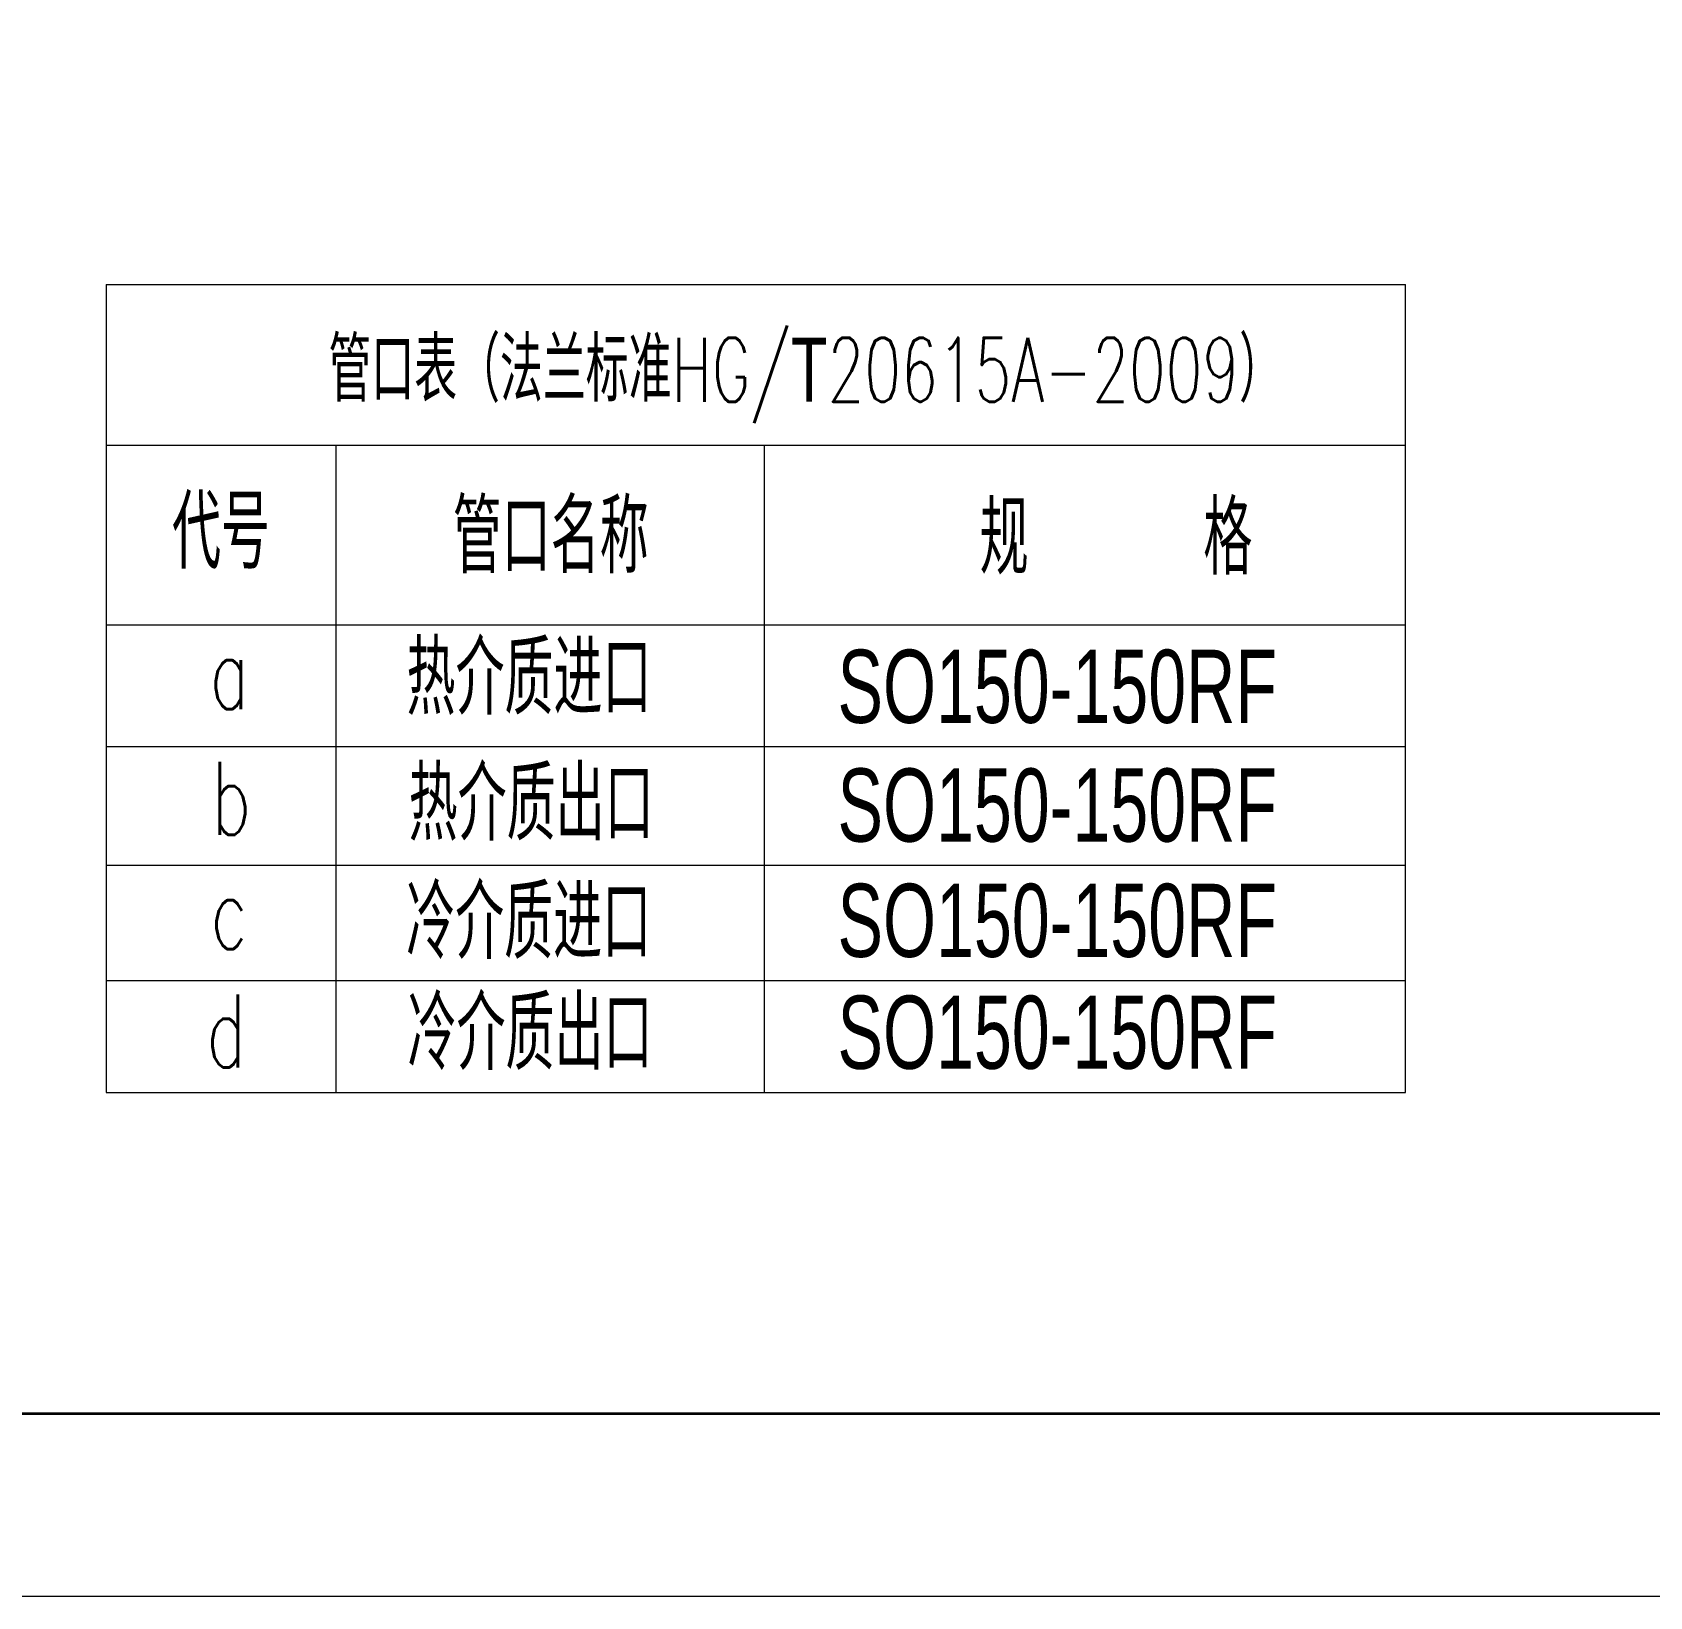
# Model space of a CAD drawing. Header units: millimetres. Extents: x -394 to 6212, y -2458 to 809.
# Drawn here: x 5014.5 to 5102.9, y -2457.7 to -2372.2 of the extents above; entities that cross this region are included whole.
import ezdxf

# ---------------------------------------------------------------- set-up
doc = ezdxf.new("R2010")
doc.units = ezdxf.units.MM
doc.layers.add('1', color=1, linetype='Continuous', lineweight=18, true_color=0xff0000)
doc.layers.add('2', color=2, linetype='Continuous', lineweight=18, true_color=0xffff00)
doc.layers.add('粗实线层', color=7, linetype='Continuous', lineweight=35)
doc.styles.add('HZ', font='txt.shx', dxfattribs={"width": 0.67, "bigfont": 'hztxt.shx'})
doc.styles.add('标准', font='', dxfattribs={"width": 0.667})
doc.styles.get('标准').set_extended_font_data('宋体')

msp = doc.modelspace()

# ---------------------------------------------------------------- linework, layer by layer
at = {"layer": '1'}
for p, q in [((5018.50767, -2385.99143), (5089.55836, -2385.99143)), ((5018.50767, -2385.99143), (5018.50767, -2430.16956)), ((5089.55836, -2430.16956), (5089.55836, -2385.99143)), ((5018.50767, -2430.16956), (5089.55836, -2430.16956))]:
    msp.add_line(p, q, dxfattribs=at)
at = {"layer": '2'}
for p, q in [((5018.50767, -2394.77392), (5089.55836, -2394.77392)), ((5031.07682, -2430.16956), (5031.07682, -2394.77392)), ((5054.50342, -2430.16956), (5054.50342, -2394.77392)), ((5018.50767, -2404.59634), (5089.55836, -2404.59634)), ((5018.50767, -2411.25381), (5089.55836, -2411.25381)), ((5018.50767, -2417.74739), (5089.55836, -2417.74739)), ((5018.50767, -2424.05263), (5089.55836, -2424.05263))]:
    msp.add_line(p, q, dxfattribs=at)
at = {"layer": '2', "ltscale": 0.5}
msp.add_lwpolyline([(4715.13858, -2037.74983), (5309.13858, -2037.74983), (5309.13858, -2457.74983), (4715.13858, -2457.74983)], close=True, dxfattribs=at)
at = {"layer": '粗实线层'}
msp.add_lwpolyline([(5299.13858, -2447.74983), (4740.13858, -2447.74983), (4740.13858, -2047.74983), (5299.13858, -2047.74983)], close=True, dxfattribs=at)

# ---------------------------------------------------------------- texts
at = {"layer": '2'}
for s, insert, char_height, width, attachment_point, style in [('管口表（法兰标准HG/{\\fArial|b0|i0|c0|p32;T}20615A-2009）', (5030.66286, -2388.8959), 3.5, 54.0663866, 1, 'HZ'), ('\\T1;代号', (5022.1078, -2401.54137), 4, 8.04, 7, 'HZ'), ('\\T1;管口名称', (5037.45866, -2401.77914), 4, 16.08, 7, 'HZ'), ('\\T1;规    格', (5066.27334, -2401.86466), 4, 24.187, 7, 'HZ'), ('\\T1;热介质进口', (5034.93189, -2409.53151), 4, 20.167, 7, 'HZ'), ('\\T1;a', (5024.15717, -2409.20689), 4, 6.7957143, 7, 'HZ'), ('{\\fArial|b0|i0|c0|p32;SO150-150RF}', (5058.50372, -2410.02032), 4, 49.1971429, 7, '标准'), ('\\T1;热介质出口', (5035.04799, -2416.40992), 4, 20.1, 7, 'HZ'), ('\\T1;b', (5024.26671, -2416.08651), 4, 8.7291429, 7, 'HZ'), ('{\\fArial|b0|i0|c0|p32;SO150-150RF}', (5058.50372, -2416.51391), 4, 49.1971429, 7, '标准'), ('\\T1;冷介质进口', (5034.91293, -2422.88017), 4, 20.167, 7, 'HZ'), ('{\\fArial|b0|i0|c0|p32;SO150-150RF}', (5058.50372, -2422.81915), 4, 49.1971429, 7, '标准'), ('\\T1;c', (5024.20172, -2422.33332), 4, 10.6242857, 7, 'HZ'), ('\\T1;d', (5023.97906, -2428.80951), 4, 6.8914286, 7, 'HZ'), ('\\T1;冷介质出口', (5034.98705, -2428.95543), 4, 20.1, 7, 'HZ'), ('{\\fArial|b0|i0|c0|p32;SO150-150RF}', (5058.50372, -2428.93608), 4, 49.1971429, 7, '标准')]:
    msp.add_mtext(s, dxfattribs=dict(at, insert=insert, char_height=char_height, width=width, attachment_point=attachment_point, style=style))

doc.saveas('drawing.dxf')
